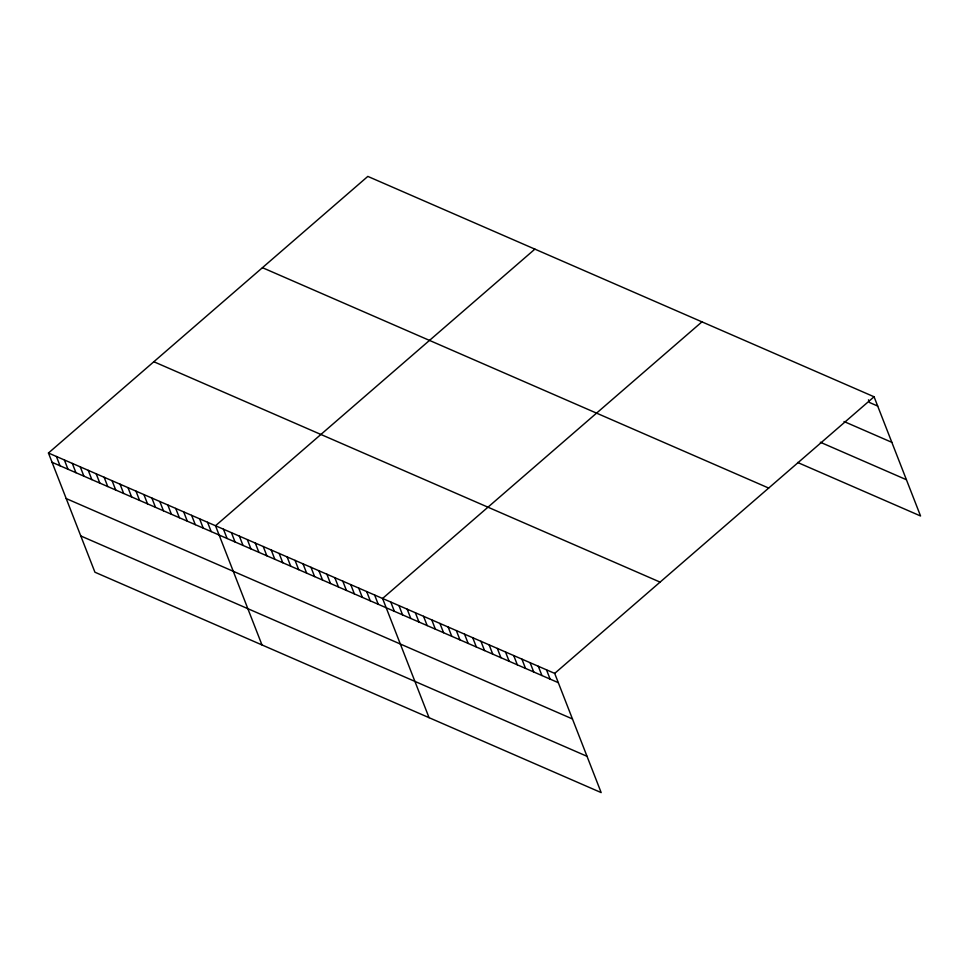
<?xml version="1.0" encoding="UTF-8"?>
<svg xmlns="http://www.w3.org/2000/svg" width="969" height="969" viewBox="0 0 969 969"><rect width="100%" height="100%" fill="white"/><g stroke="black" fill="none" stroke-linecap="round" stroke-linejoin="round"><path stroke-width="1.45" d="M48.45 453.02L554.692 673.394L601.168 792.594L94.926 572.219L48.45 453.02L367.832 176.406L874.074 396.781L920.55 515.98L797.608 462.467M534.888 249.13L215.506 525.743L261.981 644.942M701.956 321.853L382.573 598.467L429.049 717.666M554.692 673.394L874.074 396.781M877.696 406.059L869.496 402.498L868.466 399.846M844.023 421.527L891.843 442.336M820.343 442.252L906.403 479.716M262.442 267.686L768.683 488.061M153.841 361.74L660.095 582.115M52.072 462.31L558.314 682.673M66.207 498.575L572.461 718.95M80.778 535.954L587.032 756.317M546.492 669.821L550.113 679.112M538.304 666.26L541.925 675.538M530.104 662.687L533.725 671.977M521.903 659.114L525.525 668.404M513.715 655.553L517.337 664.843M505.515 651.98L509.137 661.27M497.315 648.418L500.937 657.697M489.127 644.845L492.749 654.136M480.927 641.284L484.548 650.562M472.727 637.711L476.348 647.001M464.539 634.15L468.16 643.428M456.338 630.577L459.96 639.867M448.138 627.004L451.76 636.294M439.95 623.442L443.56 632.721M431.75 619.869L435.372 629.16M423.55 616.308L427.172 625.586M415.362 612.735L418.971 622.025M407.162 609.174L410.783 618.452M398.962 605.601L402.583 614.891M390.761 602.028L394.383 611.318M374.615 595.002L378.237 604.293M366.657 591.538L370.279 600.828M358.7 588.074L362.321 597.364M350.754 584.61L354.375 593.9M342.796 581.146L346.417 590.436M334.838 577.681L338.46 586.972M326.88 574.229L330.502 583.508M318.934 570.765L322.544 580.043M310.976 567.301L314.598 576.579M303.018 563.837L306.64 573.115M295.06 560.373L298.682 569.663M287.103 556.909L290.724 566.199M279.157 553.444L282.778 562.735M271.199 549.98L274.821 559.27M263.241 546.516L266.863 555.806M255.283 543.052L258.905 552.342M247.337 539.588L250.947 548.878M239.379 536.136L243.001 545.414M231.421 532.671L235.043 541.95M223.464 529.207L227.085 538.485M207.56 522.279L211.181 531.569M199.602 518.815L203.224 528.105M191.644 515.351L195.266 524.641M183.686 511.886L187.308 521.177M175.728 508.422L179.35 517.712M167.782 504.958L171.404 514.248M159.824 501.506L163.446 510.784M151.867 498.042L155.488 507.32M143.909 494.578L147.53 503.856M135.963 491.113L139.572 500.392M128.005 487.649L131.627 496.94M120.047 484.185L123.669 493.475M112.089 480.721L115.711 490.011M104.131 477.257L107.753 486.547M96.185 473.793L99.807 483.083M88.227 470.328L91.849 479.619M80.27 466.864L83.891 476.154M72.312 463.412L75.933 472.69M64.366 459.948L67.975 469.226M56.408 456.484L60.03 465.762"/></g></svg>
